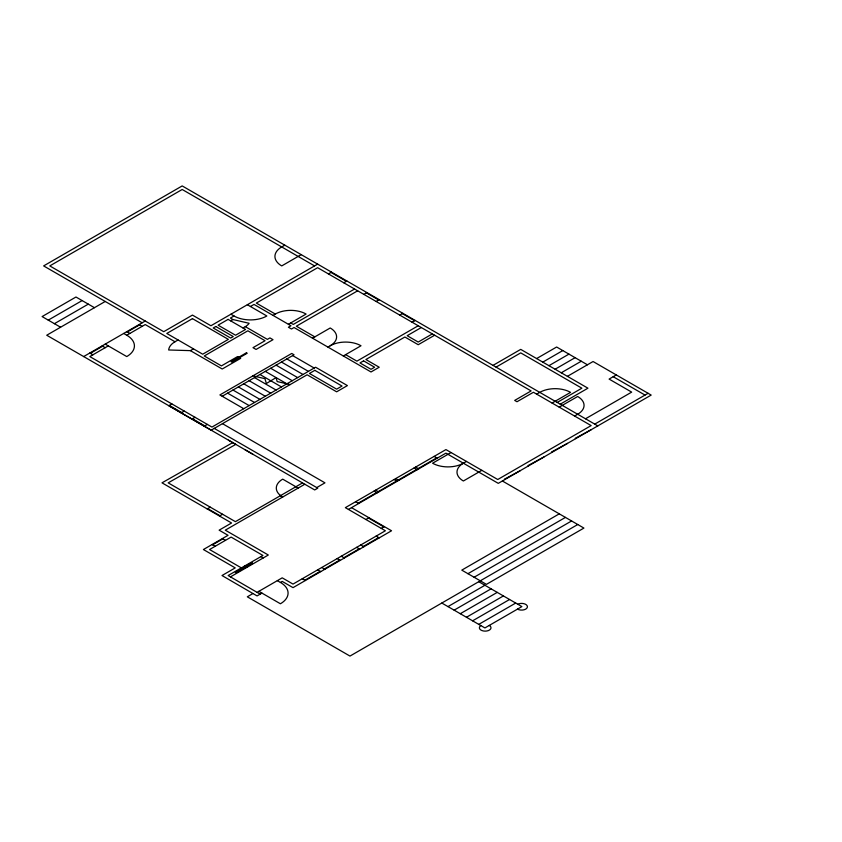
<?xml version="1.0" encoding="UTF-8"?>
<svg xmlns="http://www.w3.org/2000/svg" width="842" height="842" viewBox="0 0 842 842"><rect width="100%" height="100%" fill="white"/><g stroke="black" fill="none" stroke-linecap="round" stroke-linejoin="round"><path stroke-width="1.26" d="M480.856 625.585L480.161 626.111A5.81 3.347 0 0 0 481.856 630.532A5.81 3.347 0 0 0 489.634 629.942A5.81 3.347 0 0 0 489.286 625.417M48.257 320.128L82.127 300.573M54.414 323.686L88.284 304.13M105.218 301.468L46.72 335.232L210.921 430.03M83.663 356.566L145.234 321.012M90.336 353.303L102.65 346.199M127.279 331.98L139.593 324.865M108.292 345.904L89.82 356.566L211.952 427.073L315.592 367.228L347.409 385.594L336.632 391.814L307.13 374.785L211.184 430.178M123.69 333.453L126.763 335.232L145.234 324.57L174.999 341.757L178.083 339.979M284.807 245.18L281.733 246.948A23.218 13.409 0 0 0 281.733 265.914L301.226 254.652M317.644 264.135L210.921 325.759L192.45 315.087L163.716 331.685L49.794 265.914L182.188 189.482L314.571 265.914M247.348 304.72L266.851 315.982A23.218 13.409 0 0 1 234.013 315.982L230.413 318.055L232.981 319.539L249.127 323.296A17.419 10.051 0 0 1 245.296 326.643L242.991 327.98M250.432 306.499L254.021 304.425L290.964 325.759L288.406 327.233L291.479 329.012L294.047 327.527L371.017 371.975L379.226 367.228L365.881 359.523L404.886 337.01L418.221 344.715L434.64 335.232M230.676 320.865L232.981 319.539M174.999 341.757A21.766 12.567 0 0 0 168.653 349.977L190.397 350.64L193.471 348.862M328.422 273.913L331.506 272.134M273.008 315.382L275.313 314.055A21.766 12.567 0 0 1 306.109 314.055L288.406 324.275M343.82 282.796L346.893 281.017M354.598 289.017L293.279 324.423L290.711 322.939M357.671 290.795L296.352 326.201L314.824 336.863M171.926 403.96L168.842 405.739L314.697 489.949L317.771 488.171L214.005 428.252M363.828 294.353L366.912 292.574M181.167 412.854L184.24 411.075M312.519 338.2L330.222 327.98A21.766 12.567 0 0 1 330.222 345.757L327.917 347.083M376.142 301.468L379.226 299.689M222.204 396.266L294.047 354.787L291.732 353.451L219.899 394.93L243.759 408.707M191.934 419.074L195.018 417.295M204.259 426.178L207.332 424.4M399.75 315.087L402.834 313.308M343.304 355.977L361.007 345.757A21.766 12.567 0 0 0 330.222 345.757M412.064 322.202L415.148 320.423M418.221 325.759L356.903 361.155L345.62 354.64M421.305 327.527L407.191 335.684L418.221 342.052L432.335 333.906M207.174 508.926L210.247 507.147M219.488 516.041L222.572 514.262M493.012 365.375L520.724 349.377L587.937 388.194L560.235 404.192M496.043 367.133L520.724 352.882L581.875 388.194L557.204 402.434M302.51 482.919L235.402 521.661L168.179 482.855L235.781 444.387L231.708 442.029M304.825 484.245L225.288 530.165L268.314 555.015L230.455 576.875M212.637 544.795L222.898 538.869M536.628 358.566L556.636 347.009L587.421 364.786M316.75 487.581L324.959 482.845L222.467 423.663M542.785 362.123L562.793 350.567M548.942 365.67L568.95 354.124M555.099 369.228L575.107 357.671M561.256 372.785L581.264 361.229M536.67 394.14L539.754 392.361A21.766 12.567 0 0 1 570.539 392.361L552.068 403.034M567.413 376.342L593.073 361.523L651.182 395.077L498.275 483.361L445.934 453.143L348.441 509.431M358.187 503.211L376.658 492.549M378.195 491.654L396.666 480.993M398.213 480.098L416.685 469.436M418.221 468.552L436.693 457.88M451.059 452.554L432.588 463.216A21.766 12.567 0 0 0 442.345 466.468L445.144 466.794A21.766 12.567 0 0 0 463.374 463.216L466.457 461.437M559.204 407.149L577.675 396.487A21.766 12.567 0 0 1 577.675 414.264L574.602 416.043M365.881 519.503L368.964 517.725M616.291 374.932L609.103 379.079L631.679 392.119L585.506 418.779M261.946 593.105L257.073 595.915L252.968 593.547L247.316 596.81L349.977 656.076L577.759 524.513M241.38 567.897L209.563 549.531L231.108 537.091L262.925 555.457L228.15 575.528L257.084 592.358L282.207 577.844L293.016 584.085L385.383 530.765L345.357 507.652L445.934 449.586L497.759 479.508L591.147 425.589L533.418 392.267L516.999 401.739L514.694 400.413L531.113 390.93L317.644 267.693L256.326 303.088L275.313 314.055M277.344 580.654L280.418 582.432L282.207 581.401L293.016 587.642L391.541 530.765L351.514 507.652M381.279 528.387L384.352 526.618M481.856 470.331L463.374 480.993A21.766 12.567 0 0 1 463.374 463.216M304.825 580.233L320.213 571.35M324.317 568.981L339.715 560.088M343.82 557.72L359.208 548.837M363.312 546.458L378.711 537.575M594.736 424.115L648.108 393.298M559.288 513.841L461.784 570.129L486.423 584.359L583.916 528.071L502.379 480.993M467.942 573.686L565.445 517.398M474.099 577.244L571.602 520.956M447.986 606.598L484.929 585.274M454.143 610.155L491.086 588.832M460.3 613.713L497.243 592.379M466.457 617.27L503.4 595.936M472.615 620.817L509.557 599.493M478.772 624.375L515.714 603.051M232.729 442.629L162.001 482.834L231.561 522.998L219.13 530.165L228.035 535.312L203.406 549.531L235.223 567.897L222.004 575.528L252.968 593.547M517.798 604.251L518.714 603.851A5.81 3.347 0 0 1 526.376 604.83A5.81 3.347 0 0 1 525.345 609.313A5.81 3.347 0 0 1 517.514 609.124M252.926 375.858L264.935 378.679L266.388 383.51L276.081 377.595L277.144 381.542L290.153 384.583M613.208 376.711L645.025 395.077M597.82 425.884L182.188 185.924L43.637 265.914L142.161 322.791M330.99 272.429L346.388 281.312M366.396 292.869L378.711 299.984M402.318 313.613L414.632 320.718M591.147 429.736L575.244 438.335L575.749 438.629M567.54 443.366L551.636 451.954L552.152 452.259M543.943 456.995L528.029 465.584L528.544 465.879M520.335 470.625L504.432 479.214L504.937 479.508M230.929 314.203L234.013 315.982M245.296 326.643L267.367 339.379L269.924 337.905L273.008 339.684L256.073 349.451L253 347.672L265.051 340.715L247.864 330.79L204.248 355.977L221.435 365.891L237.602 356.566L238.76 357.229M292.637 355.598L314.192 368.038M286.859 358.934L308.414 371.375M281.47 362.049L303.025 374.49M276.081 365.154L297.636 377.595M434.125 456.406L437.208 458.174M270.703 368.27L292.248 380.71M265.314 371.375L286.859 383.815M239.528 357.671L240.686 358.345L222.214 369.007L190.397 350.64M259.925 374.49L281.47 386.931M415.653 467.068L418.737 468.847M414.117 467.952L417.2 469.731M254.537 377.595L276.081 390.046M249.148 380.71L270.703 393.151M243.759 383.815L265.314 396.266M139.077 324.57L142.161 326.349M238.37 386.931L259.925 399.371M395.645 478.624L398.719 480.403M394.109 479.508L397.182 481.287M94.441 307.688L75.969 297.015L42.1 316.571L60.571 327.233M232.981 390.046L254.537 402.487M126.763 331.685L129.847 333.453M227.593 393.151L249.148 405.591M375.637 490.17L378.711 491.949M374.09 491.065L377.174 492.844M105.218 344.125L126.763 356.566A26.123 15.082 0 0 0 126.763 335.232M102.135 345.904L105.218 347.683M355.619 501.727L358.703 503.505M89.82 353.008L92.904 354.787M368.449 518.019L383.847 526.913M478.772 581.717L521.872 606.598L484.929 627.932L441.829 603.051M169.358 405.444L181.672 412.559M192.45 418.779L204.764 425.884M228.466 440.166L230.929 441.587M245.043 449.733L253 454.322M298.184 488.086L282.712 479.151A21.881 12.63 0 0 0 279.239 494.401L282.712 497.012L280.407 495.685M376.142 536.091L379.226 537.87M360.755 544.984L363.828 546.763M356.65 547.353L359.723 549.131M341.252 556.236L344.336 558.014M337.147 558.604L340.231 560.383M321.749 567.497L324.833 569.276M317.644 569.866L320.728 571.644M207.69 508.631L220.004 515.736M302.257 578.759L305.33 580.527M260.873 556.636L263.188 557.972M222.393 538.564L225.467 540.343M212.131 544.49L215.205 546.269M244.454 566.119L246.759 567.455M258.873 591.326L280.418 603.767A26.123 15.082 0 0 0 280.418 582.432M257.084 592.358L260.157 594.136M192.45 318.644L166.79 333.453L202.712 354.198L228.361 339.379L192.45 318.644M215.794 326.496L213.226 327.98L230.676 338.052L233.245 336.568L215.794 326.496M228.108 319.381L218.099 325.159L235.55 335.232L245.559 329.454L228.108 319.381M246.453 352.787L231.066 361.671L231.834 362.123L247.222 353.23L246.453 352.787M314.824 370.343L309.435 373.448L336.632 389.151L342.02 386.046L314.824 370.343M363.576 360.86L359.987 362.934L371.017 369.301L374.606 367.228L363.576 360.86M251.705 562.751L235.286 572.234L236.181 572.749L252.6 563.266L251.705 562.751"/></g></svg>
